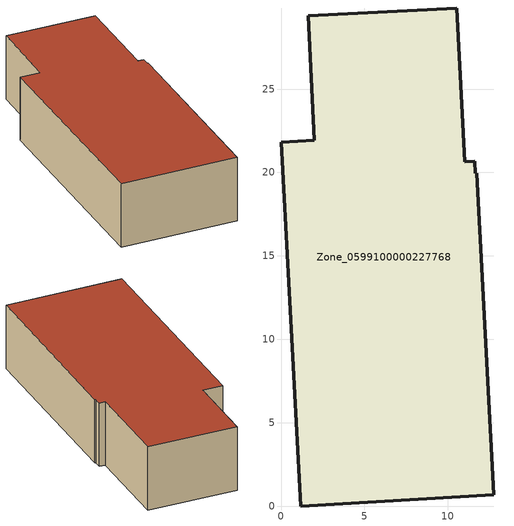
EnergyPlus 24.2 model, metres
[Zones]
Zone_0599100000227768
 floor ground (C_G): 11.02,20.65 11.61,20.68 11.64,19.97 11.73,19.95 12.76,0.68 1.17,0 0,21.81 2,21.92 1.62,29.41 10.53,29.86 z0
 wall outside (C_F): 10.53,29.86 1.62,29.41 2,21.92 0,21.81 1.17,0 12.76,0.68 11.73,19.95 11.64,19.97 11.61,20.68 11.02,20.65 10.53,29.86 z0:6.58
 roof outside (C_R): 11.61,20.68 11.02,20.65 10.53,29.86 1.62,29.41 2,21.92 0,21.81 1.17,0 12.76,0.68 11.73,19.95 11.64,19.97 z6.58
[BUILDING]
Pand.0599100000227768: North Axis=0; Terrain=City; Loads Convergence Tolerance Value=0.04; Temperature Convergence Tolerance Value=0.4; Solar Distribution=FullExterior; Maximum Number of Warmup Days=25; Minimum Number of Warmup Days=1
[Site:Location]
Rotterdam.The.Hague.AP_ZH_NLD Design_Conditions: Latitude=51.96; Longitude=4.45; Time Zone=1; Elevation=-4.5
[SITE:GROUNDTEMPERATURE:BUILDINGSURFACE]
18, 18, 18, 18, 18, 18, 18, 18, 18, 18, 18, 18
[MATERIAL] Thermal Absorptance=0.9; Solar Absorptance=0.7; Visible Absorptance=0.7
Name | Roughness | Thickness | Conductivity | Density | Specific Heat
G.D.1965 | MediumSmooth | 0.15 | 1 | 540 | 1210
F.D.1965 | Rough | 0.3 | 0.857143 | 1920 | 840
R.D.1965 | MediumRough | 0.2 | 0.08 | 1500 | 1000
[CONSTRUCTION]
C_G: G.D.1965
C_F: F.D.1965
C_R: R.D.1965
[ZONE]
Zone_0599100000227768: Type=1; Multiplier=1; Ceiling Height=Autocalculate; Volume=Autocalculate; Floor Area=autocalculate; Part of Total Floor Area=Yes
[ZONEINFILTRATION:DESIGNFLOWRATE]
Infil_Zone_0599100000227768: Zone or ZoneList or Space or SpaceList=Zone_0599100000227768; Schedule=AlwaysOn; Design Flow Rate Calculation Method=Flow/Area; Flow Rate per Floor Area=0.0042; Constant Term Coefficient=1; Temperature Term Coefficient=0; Velocity Term Coefficient=0; Velocity Squared Term Coefficient=0
[HVACTEMPLATE:ZONE:IDEALLOADSAIRSYSTEM]
Zone_0599100000227768: Maximum Heating Supply Air Temperature=50; Minimum Cooling Supply Air Temperature=13; Maximum Heating Supply Air Humidity Ratio=0.0156; Minimum Cooling Supply Air Humidity Ratio=0.0077; Heating Limit=NoLimit; Cooling Limit=NoLimit; Dehumidification Control Type=ConstantSensibleHeatRatio; Cooling Sensible Heat Ratio=0.7; Dehumidification Setpoint=60; Humidification Control Type=None; Humidification Setpoint=30; Outdoor Air Method=None; Outdoor Air Flow Rate per Person=0.00944; Outdoor Air Flow Rate per Zone Floor Area=0; Outdoor Air Flow Rate per Zone=0; Demand Controlled Ventilation Type=None; Outdoor Air Economizer Type=NoEconomizer; Heat Recovery Type=None; Sensible Heat Recovery Effectiveness=0.7; Latent Heat Recovery Effectiveness=0.65
[ZONECONTROL:THERMOSTAT]
ThermostatControl_Zone_0599100000227768: Zone or ZoneList=Zone_0599100000227768; Control Type Schedule=DualSetpointControlType; Control 1=Thermostat_Zone_0599100000227768; Temperature Difference Between Cutout And Setpoint=0
[THERMOSTATSETPOINT:DUALSETPOINT]
Thermostat_Zone_0599100000227768: Heating Setpoint Temperature Schedule=HeatingSetpoint_Zone_0599100000227768; Cooling Setpoint Temperature Schedule=CoolingSetpoint_Zone_0599100000227768
[SCHEDULE:COMPACT]
HeatingSetpoint_Zone_0599100000227768: Through: 12/31, For: AllDays, Until: 24:00, 21
CoolingSetpoint_Zone_0599100000227768: Through: 12/31, For: AllDays, Until: 24:00, 24
DualSetpointControlType: Through: 12/31, For: AllDays, Until: 24:00, 4
AlwaysOn: Through: 12/31, For: AllDays, Until: 24:00, 1
